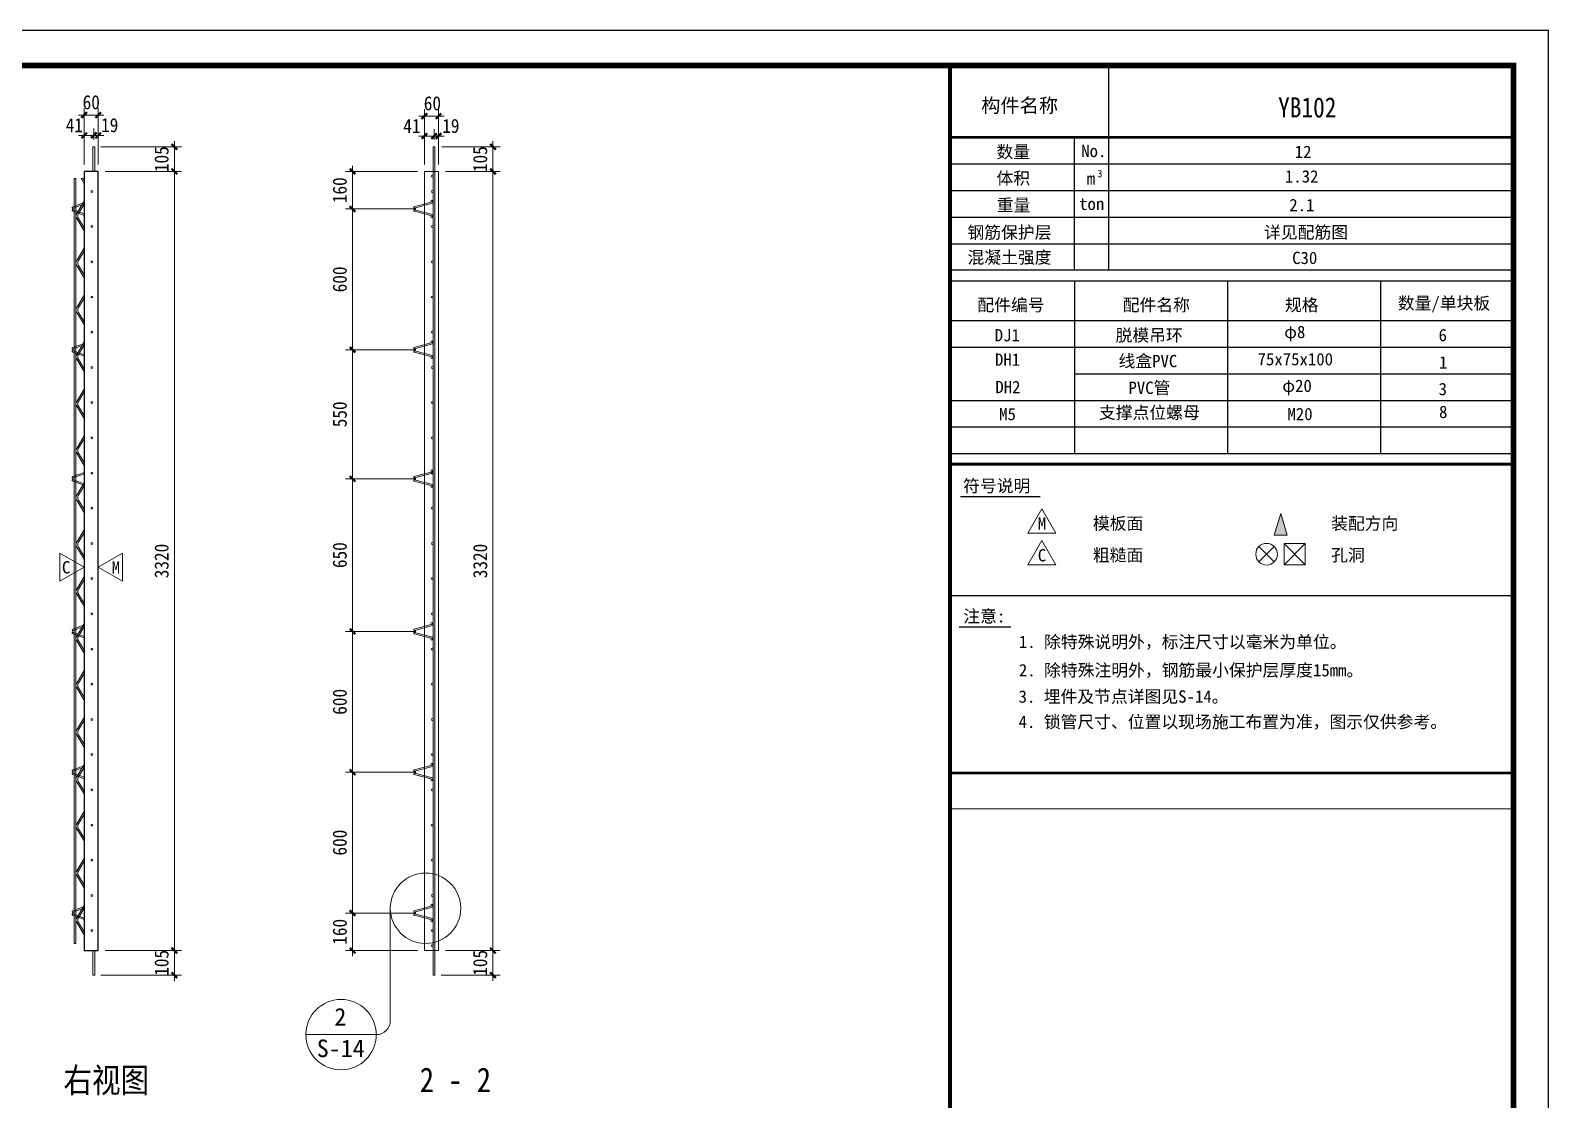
# Model space of a CAD drawing. Header units: millimetres. Extents: x 1735 to 53087, y 855 to 10491.
# Drawn here: x 24288 to 30756, y 5935 to 10491 of the extents above; entities that cross this region are included whole.
import ezdxf
from ezdxf.enums import TextEntityAlignment as Align

# ---------------------------------------------------------------- set-up
doc = ezdxf.new("R2010")
doc.units = ezdxf.units.MM
for name, color, linetype, lineweight in [('YG-标注', 151, 'Continuous', 15), ('YZ-符号', 96, 'Continuous', 9), ('轮廓线', 2, 'Continuous', 13)]:
    doc.layers.add(name, color=color, linetype=linetype, lineweight=lineweight)
for name, color, linetype in [('YZ-标题文字', 2, 'Continuous'), ('YZ-索引图号', 3, 'Continuous'), ('图框2', 1, 'Continuous'), ('图框签字栏-图框文字', 255, 'Continuous'), ('图框线', 7, 'Continuous'), ('图签栏说明', 2, 'Continuous'), ('桁架', 4, 'Continuous'), ('钢筋', 7, 'Continuous')]:
    doc.layers.add(name, color=color, linetype=linetype)
doc.styles.add('YZ-样式 1', font='simhei.ttf', dxfattribs={"width": 0.85})
doc.styles.add('YZ-样式 2', font='simhei.ttf', dxfattribs={"width": 0.9})
doc.styles.add('图签-样式 2', font='')
doc.styles.add('图签-黑体', font='simhei.ttf')
doc.styles.get('图签-样式 2').set_extended_font_data('NSimSun')
doc.dimstyles.new('YZ-30', dxfattribs={"dimscale": 30, "dimtxt": 2, "dimasz": 0.8, "dimexe": 1, "dimexo": 1, "dimgap": 0.8, "dimtad": 1, "dimdec": 0, "dimzin": 1, "dimdsep": 46, "dimtxsty": 'YZ-样式 2', "dimblk": 'ARCHTICK', "dimcen": 250, "dimdle": 0.8, "dimclrd": 151, "dimclre": 151, "dimclrt": 7, "dimazin": 0, "dimtfac": 1, "dimtdec": 0, "dimtix": 1, "dimtmove": 2, "dimatfit": 2, "dimldrblk": 'ARCHTICK', "dimfxl": 1, "dimlwd": 9, "dimlwe": 9, "dimarcsym": 0})

# ---------------------------------------------------------------- blocks, each defined once
blk = doc.blocks.new('A$C71EC6BAC')
at = {"layer": '桁架', "color": 4, "linetype": 'Continuous', "lineweight": 9}
for p, q in [((55.4, 54.9), (6.3, 37.3)), ((55.4, 0), (6.3, 17.7)), ((55.4, 48.6), (7.7, 31.5)), ((55.4, 6.3), (7.7, 23.5))]:
    blk.add_line(p, q, dxfattribs=at)
blk.add_circle((8.4, 27.5), 4, dxfattribs=at)
for centre, start, end in [((7, 34.4), 103.99475, 283.99475), ((7, 20.6), 76.00525, 256.00525)]:
    blk.add_arc(centre, 3, start, end, dxfattribs=at)
blk = doc.blocks.new('_ArchTick')
at = {"color": 0, "linetype": 'ByBlock', "const_width": 0.4}
blk.add_lwpolyline([(-0.5, -0.5), (0.5, 0.5)], dxfattribs=at)
blk = doc.blocks.new('*D223')
at = {"layer": 'Defpoints', "color": 0, "ltscale": 30, "transparency": 16777216}
for p in [(24557.9, 9994.8), (24576.9, 9890.2), (24901.1, 9890.2)]:
    blk.add_point(p, dxfattribs=at)
at = {"layer": 'YG-标注', "color": 151, "lineweight": 9, "ltscale": 30, "transparency": 16777216}
for p, q in [((24587.9, 9994.8), (24931.1, 9994.8)), ((24901.1, 9994.8), (24901.1, 10018.8)), ((24901.1, 9994.8), (24901.1, 9890.2)), ((24606.9, 9890.2), (24931.1, 9890.2)), ((24901.1, 9890.2), (24901.1, 9866.2))]:
    blk.add_line(p, q, dxfattribs=at)
at = {"layer": 'YG-标注', "color": 151, "lineweight": 9, "ltscale": 30, "transparency": 16777216, "xscale": 24, "yscale": 24, "zscale": 24}
for p, rotation in [((24901.1, 9994.8), 270), ((24901.1, 9890.2), 90)]:
    blk.add_blockref('_ArchTick', p, dxfattribs=dict(at, rotation=rotation))
at = {"layer": 'YG-标注', "color": 7, "lineweight": 9, "ltscale": 30, "transparency": 16777216, "insert": (24846.8, 9942.5), "char_height": 60, "attachment_point": 5, "rotation": 90, "style": 'YZ-样式 2'}
blk.add_mtext('105', dxfattribs=at)
blk = doc.blocks.new('*D224')
at = {"layer": 'Defpoints', "color": 0, "ltscale": 30, "transparency": 16777216}
for p in [(24576.9, 9890.2), (24576.9, 6570.2), (24901.1, 6570.2)]:
    blk.add_point(p, dxfattribs=at)
at = {"layer": 'YG-标注', "color": 151, "lineweight": 9, "ltscale": 30, "transparency": 16777216}
for p, q in [((24901.1, 9914.2), (24901.1, 6546.2)), ((24606.9, 9890.2), (24931.1, 9890.2)), ((24606.9, 6570.2), (24931.1, 6570.2))]:
    blk.add_line(p, q, dxfattribs=at)
at = {"layer": 'YG-标注', "color": 151, "lineweight": 9, "ltscale": 30, "transparency": 16777216, "xscale": 24, "yscale": 24, "zscale": 24}
for p, rotation in [((24901.1, 9890.2), 90), ((24901.1, 6570.2), 270)]:
    blk.add_blockref('_ArchTick', p, dxfattribs=dict(at, rotation=rotation))
at = {"layer": 'YG-标注', "color": 7, "lineweight": 9, "ltscale": 30, "transparency": 16777216, "insert": (24846.8, 8230.2), "char_height": 60, "attachment_point": 5, "rotation": 90, "style": 'YZ-样式 2'}
blk.add_mtext('3320', dxfattribs=at)
blk = doc.blocks.new('*D225')
at = {"layer": 'Defpoints', "color": 0, "ltscale": 30, "transparency": 16777216}
for p in [(24576.9, 6570.2), (24557.9, 6465.5), (24901.1, 6465.5)]:
    blk.add_point(p, dxfattribs=at)
at = {"layer": 'YG-标注', "color": 151, "lineweight": 9, "ltscale": 30, "transparency": 16777216}
for p, q in [((24606.9, 6570.2), (24931.1, 6570.2)), ((24901.1, 6570.2), (24901.1, 6594.2)), ((24901.1, 6570.2), (24901.1, 6465.5)), ((24587.9, 6465.5), (24931.1, 6465.5)), ((24901.1, 6465.5), (24901.1, 6441.5))]:
    blk.add_line(p, q, dxfattribs=at)
at = {"layer": 'YG-标注', "color": 151, "lineweight": 9, "ltscale": 30, "transparency": 16777216, "xscale": 24, "yscale": 24, "zscale": 24}
for p, rotation in [((24901.1, 6570.2), 270), ((24901.1, 6465.5), 90)]:
    blk.add_blockref('_ArchTick', p, dxfattribs=dict(at, rotation=rotation))
at = {"layer": 'YG-标注', "color": 7, "lineweight": 9, "ltscale": 30, "transparency": 16777216, "insert": (24846.8, 6517.9), "char_height": 60, "attachment_point": 5, "rotation": 90, "style": 'YZ-样式 2'}
blk.add_mtext('105', dxfattribs=at)
blk = doc.blocks.new('*D226')
at = {"layer": 'Defpoints', "color": 0, "ltscale": 30, "transparency": 16777216}
for p in [(24516.9, 10130.5), (24516.9, 9890.2), (24576.9, 9890.2)]:
    blk.add_point(p, dxfattribs=at)
at = {"layer": 'YG-标注', "color": 151, "lineweight": 9, "ltscale": 30, "transparency": 16777216}
for p, q in [((24516.9, 9920.2), (24516.9, 10160.5)), ((24576.9, 9920.2), (24576.9, 10160.5)), ((24516.9, 10130.5), (24492.9, 10130.5)), ((24576.9, 10130.5), (24516.9, 10130.5)), ((24576.9, 10130.5), (24600.9, 10130.5))]:
    blk.add_line(p, q, dxfattribs=at)
at = {"layer": 'YG-标注', "color": 151, "lineweight": 9, "ltscale": 30, "transparency": 16777216, "xscale": 24, "yscale": 24, "zscale": 24}
blk.add_blockref('_ArchTick', (24516.9, 10130.5), dxfattribs=at)
at = {"layer": 'YG-标注', "color": 151, "lineweight": 9, "ltscale": 30, "transparency": 16777216, "xscale": 24, "yscale": 24, "zscale": 24, "rotation": 180}
blk.add_blockref('_ArchTick', (24576.9, 10130.5), dxfattribs=at)
at = {"layer": 'YG-标注', "color": 7, "lineweight": 9, "ltscale": 30, "transparency": 16777216, "insert": (24546.9, 10184.8), "char_height": 60, "attachment_point": 5, "style": 'YZ-样式 2'}
blk.add_mtext('60', dxfattribs=at)
blk = doc.blocks.new('*D227')
at = {"layer": 'Defpoints', "color": 0, "ltscale": 30, "transparency": 16777216}
for p in [(24557.9, 10043.7), (24557.9, 9994.8), (24576.9, 9890.2)]:
    blk.add_point(p, dxfattribs=at)
at = {"layer": 'YG-标注', "color": 151, "lineweight": 9, "ltscale": 30, "transparency": 16777216}
for p, q in [((24557.9, 10043.7), (24533.9, 10043.7)), ((24557.9, 10024.8), (24557.9, 10073.7)), ((24576.9, 10043.7), (24557.9, 10043.7)), ((24576.9, 9920.2), (24576.9, 10073.7)), ((24576.9, 10043.7), (24600.9, 10043.7))]:
    blk.add_line(p, q, dxfattribs=at)
at = {"layer": 'YG-标注', "color": 151, "lineweight": 9, "ltscale": 30, "transparency": 16777216, "xscale": 24, "yscale": 24, "zscale": 24}
blk.add_blockref('_ArchTick', (24557.9, 10043.7), dxfattribs=at)
at = {"layer": 'YG-标注', "color": 151, "lineweight": 9, "ltscale": 30, "transparency": 16777216, "xscale": 24, "yscale": 24, "zscale": 24, "rotation": 180}
blk.add_blockref('_ArchTick', (24576.9, 10043.7), dxfattribs=at)
at = {"layer": 'YG-标注', "color": 7, "lineweight": 9, "ltscale": 30, "transparency": 16777216, "insert": (24625.6, 10087.1), "char_height": 60, "attachment_point": 5, "style": 'YZ-样式 2'}
blk.add_mtext('19', dxfattribs=at)
blk = doc.blocks.new('*D228')
at = {"layer": 'Defpoints', "color": 0, "ltscale": 30, "transparency": 16777216}
for p in [(24516.9, 10043.7), (24557.9, 9994.8), (24516.9, 9890.2)]:
    blk.add_point(p, dxfattribs=at)
at = {"layer": 'YG-标注', "color": 151, "lineweight": 9, "ltscale": 30, "transparency": 16777216}
for p, q in [((24516.9, 10043.7), (24492.9, 10043.7)), ((24516.9, 9920.2), (24516.9, 10073.7)), ((24557.9, 10043.7), (24516.9, 10043.7)), ((24557.9, 10024.8), (24557.9, 10073.7)), ((24557.9, 10043.7), (24581.9, 10043.7))]:
    blk.add_line(p, q, dxfattribs=at)
at = {"layer": 'YG-标注', "color": 151, "lineweight": 9, "ltscale": 30, "transparency": 16777216, "xscale": 24, "yscale": 24, "zscale": 24}
blk.add_blockref('_ArchTick', (24516.9, 10043.7), dxfattribs=at)
at = {"layer": 'YG-标注', "color": 151, "lineweight": 9, "ltscale": 30, "transparency": 16777216, "xscale": 24, "yscale": 24, "zscale": 24, "rotation": 180}
blk.add_blockref('_ArchTick', (24557.9, 10043.7), dxfattribs=at)
at = {"layer": 'YG-标注', "color": 7, "lineweight": 9, "ltscale": 30, "transparency": 16777216, "insert": (24474.8, 10087.1), "char_height": 60, "attachment_point": 5, "style": 'YZ-样式 2'}
blk.add_mtext('41', dxfattribs=at)
blk = doc.blocks.new('*D229')
at = {"layer": 'Defpoints', "color": 0, "ltscale": 30, "transparency": 16777216}
for p in [(25966.2, 10125.9), (25966.2, 9890.2), (26026.2, 9890.2)]:
    blk.add_point(p, dxfattribs=at)
at = {"layer": 'YG-标注', "color": 151, "lineweight": 9, "ltscale": 30, "transparency": 16777216}
for p, q in [((25966.2, 9920.2), (25966.2, 10155.9)), ((26026.2, 9920.2), (26026.2, 10155.9)), ((26050.2, 10125.9), (25942.2, 10125.9))]:
    blk.add_line(p, q, dxfattribs=at)
at = {"layer": 'YG-标注', "color": 151, "lineweight": 9, "ltscale": 30, "transparency": 16777216, "xscale": 24, "yscale": 24, "zscale": 24, "rotation": 180}
blk.add_blockref('_ArchTick', (25966.2, 10125.9), dxfattribs=at)
at = {"layer": 'YG-标注', "color": 151, "lineweight": 9, "ltscale": 30, "transparency": 16777216, "xscale": 24, "yscale": 24, "zscale": 24}
blk.add_blockref('_ArchTick', (26026.2, 10125.9), dxfattribs=at)
at = {"layer": 'YG-标注', "color": 7, "lineweight": 9, "ltscale": 30, "transparency": 16777216, "insert": (26000.4, 10180.3), "char_height": 60, "attachment_point": 5, "style": 'YZ-样式 2'}
blk.add_mtext('60', dxfattribs=at)
blk = doc.blocks.new('*D230')
at = {"layer": 'Defpoints', "color": 0, "ltscale": 30, "transparency": 16777216}
for p in [(26007.4, 10041), (26007.4, 9994.9), (26026.2, 9890.2)]:
    blk.add_point(p, dxfattribs=at)
at = {"layer": 'YG-标注', "color": 151, "lineweight": 9, "ltscale": 30, "transparency": 16777216}
for p, q in [((26007.4, 10041), (25983.4, 10041)), ((26007.4, 10024.9), (26007.4, 10071)), ((26026.2, 10041), (26007.4, 10041)), ((26026.2, 9920.2), (26026.2, 10071)), ((26026.2, 10041), (26050.2, 10041))]:
    blk.add_line(p, q, dxfattribs=at)
at = {"layer": 'YG-标注', "color": 151, "lineweight": 9, "ltscale": 30, "transparency": 16777216, "xscale": 24, "yscale": 24, "zscale": 24}
blk.add_blockref('_ArchTick', (26007.4, 10041), dxfattribs=at)
at = {"layer": 'YG-标注', "color": 151, "lineweight": 9, "ltscale": 30, "transparency": 16777216, "xscale": 24, "yscale": 24, "zscale": 24, "rotation": 180}
blk.add_blockref('_ArchTick', (26026.2, 10041), dxfattribs=at)
at = {"layer": 'YG-标注', "color": 7, "lineweight": 9, "ltscale": 30, "transparency": 16777216, "insert": (26078.9, 10083.9), "char_height": 60, "attachment_point": 5, "style": 'YZ-样式 2'}
blk.add_mtext('19', dxfattribs=at)
blk = doc.blocks.new('*D231')
at = {"layer": 'Defpoints', "color": 0, "ltscale": 30, "transparency": 16777216}
for p in [(25966.2, 10041), (26007.4, 9994.9), (25966.2, 9890.2)]:
    blk.add_point(p, dxfattribs=at)
at = {"layer": 'YG-标注', "color": 151, "lineweight": 9, "ltscale": 30, "transparency": 16777216}
for p, q in [((25966.2, 10041), (25942.2, 10041)), ((25966.2, 9920.2), (25966.2, 10071)), ((26007.4, 10041), (25966.2, 10041)), ((26007.4, 10024.9), (26007.4, 10071)), ((26007.4, 10041), (26031.4, 10041))]:
    blk.add_line(p, q, dxfattribs=at)
at = {"layer": 'YG-标注', "color": 151, "lineweight": 9, "ltscale": 30, "transparency": 16777216, "xscale": 24, "yscale": 24, "zscale": 24}
blk.add_blockref('_ArchTick', (25966.2, 10041), dxfattribs=at)
at = {"layer": 'YG-标注', "color": 151, "lineweight": 9, "ltscale": 30, "transparency": 16777216, "xscale": 24, "yscale": 24, "zscale": 24, "rotation": 180}
blk.add_blockref('_ArchTick', (26007.4, 10041), dxfattribs=at)
at = {"layer": 'YG-标注', "color": 7, "lineweight": 9, "ltscale": 30, "transparency": 16777216, "insert": (25912.9, 10083.9), "char_height": 60, "attachment_point": 5, "style": 'YZ-样式 2'}
blk.add_mtext('41', dxfattribs=at)
blk = doc.blocks.new('*D232')
at = {"layer": 'Defpoints', "color": 0, "ltscale": 30, "transparency": 16777216}
for p in [(26011.2, 9994.9), (26026.2, 9890.2), (26258.4, 9890.2)]:
    blk.add_point(p, dxfattribs=at)
at = {"layer": 'YG-标注', "color": 151, "lineweight": 9, "ltscale": 30, "transparency": 16777216}
for p, q in [((26041.2, 9994.9), (26288.4, 9994.9)), ((26258.4, 9994.9), (26258.4, 10018.9)), ((26258.4, 9994.9), (26258.4, 9890.2)), ((26056.2, 9890.2), (26288.4, 9890.2)), ((26258.4, 9890.2), (26258.4, 9866.2))]:
    blk.add_line(p, q, dxfattribs=at)
at = {"layer": 'YG-标注', "color": 151, "lineweight": 9, "ltscale": 30, "transparency": 16777216, "xscale": 24, "yscale": 24, "zscale": 24}
for p, rotation in [((26258.4, 9994.9), 270), ((26258.4, 9890.2), 90)]:
    blk.add_blockref('_ArchTick', p, dxfattribs=dict(at, rotation=rotation))
at = {"layer": 'YG-标注', "color": 7, "lineweight": 9, "ltscale": 30, "transparency": 16777216, "insert": (26204.1, 9942.6), "char_height": 60, "attachment_point": 5, "rotation": 90, "style": 'YZ-样式 2'}
blk.add_mtext('105', dxfattribs=at)
blk = doc.blocks.new('*D233')
at = {"layer": 'Defpoints', "color": 0, "ltscale": 30, "transparency": 16777216}
for p in [(26026.2, 9890.2), (26026.2, 6570.2), (26258.4, 6570.2)]:
    blk.add_point(p, dxfattribs=at)
at = {"layer": 'YG-标注', "color": 151, "lineweight": 9, "ltscale": 30, "transparency": 16777216}
for p, q in [((26258.4, 9914.2), (26258.4, 6546.2)), ((26056.2, 9890.2), (26288.4, 9890.2)), ((26056.2, 6570.2), (26288.4, 6570.2))]:
    blk.add_line(p, q, dxfattribs=at)
at = {"layer": 'YG-标注', "color": 151, "lineweight": 9, "ltscale": 30, "transparency": 16777216, "xscale": 24, "yscale": 24, "zscale": 24}
for p, rotation in [((26258.4, 9890.2), 90), ((26258.4, 6570.2), 270)]:
    blk.add_blockref('_ArchTick', p, dxfattribs=dict(at, rotation=rotation))
at = {"layer": 'YG-标注', "color": 7, "lineweight": 9, "ltscale": 30, "transparency": 16777216, "insert": (26204.1, 8230.2), "char_height": 60, "attachment_point": 5, "rotation": 90, "style": 'YZ-样式 2'}
blk.add_mtext('3320', dxfattribs=at)
blk = doc.blocks.new('*D234')
at = {"layer": 'Defpoints', "color": 0, "ltscale": 30, "transparency": 16777216}
for p in [(26026.2, 6570.2), (26007.1, 6465.4), (26258.4, 6465.4)]:
    blk.add_point(p, dxfattribs=at)
at = {"layer": 'YG-标注', "color": 151, "lineweight": 9, "ltscale": 30, "transparency": 16777216}
for p, q in [((26056.2, 6570.2), (26288.4, 6570.2)), ((26258.4, 6570.2), (26258.4, 6594.2)), ((26258.4, 6570.2), (26258.4, 6465.4)), ((26037.1, 6465.4), (26288.4, 6465.4)), ((26258.4, 6465.4), (26258.4, 6441.4))]:
    blk.add_line(p, q, dxfattribs=at)
at = {"layer": 'YG-标注', "color": 151, "lineweight": 9, "ltscale": 30, "transparency": 16777216, "xscale": 24, "yscale": 24, "zscale": 24}
for p, rotation in [((26258.4, 6570.2), 270), ((26258.4, 6465.4), 90)]:
    blk.add_blockref('_ArchTick', p, dxfattribs=dict(at, rotation=rotation))
at = {"layer": 'YG-标注', "color": 7, "lineweight": 9, "ltscale": 30, "transparency": 16777216, "insert": (26204.1, 6517.8), "char_height": 60, "attachment_point": 5, "rotation": 90, "style": 'YZ-样式 2'}
blk.add_mtext('105', dxfattribs=at)
blk = doc.blocks.new('A$C6EDF263D')
at = {"layer": '桁架', "color": 4, "linetype": 'Continuous', "lineweight": 9}
for p, q in [((82.8, 74.6), (6.3, 53.8)), ((84.4, 68.8), (7.7, 48)), ((82.8, 14.4), (6.3, 34.2)), ((84.4, 20.2), (7.7, 40))]:
    blk.add_line(p, q, dxfattribs=at)
for centre in [(80.4, 78), (8.4, 44), (80.4, 11)]:
    blk.add_circle(centre, 4, dxfattribs=at)
for centre, start, end in [((83.5, 71.7), 283.99475, 103.99475), ((7, 50.9), 103.99475, 283.99475), ((7, 37.1), 76.00525, 256.00525), ((83.5, 17.3), 256.00525, 76.00525)]:
    blk.add_arc(centre, 3, start, end, dxfattribs=at)
blk = doc.blocks.new('*D239')
at = {"layer": 'Defpoints', "color": 0, "ltscale": 30, "transparency": 16777216}
for p in [(25956.3, 9730.2), (25660.2, 9130.2), (25956.3, 9130.2)]:
    blk.add_point(p, dxfattribs=at)
at = {"layer": 'YG-标注', "color": 151, "lineweight": 9, "ltscale": 30, "transparency": 16777216}
for p, q in [((25926.3, 9730.2), (25630.2, 9730.2)), ((25660.2, 9754.2), (25660.2, 9106.2)), ((25926.3, 9130.2), (25630.2, 9130.2))]:
    blk.add_line(p, q, dxfattribs=at)
at = {"layer": 'YG-标注', "color": 151, "lineweight": 9, "ltscale": 30, "transparency": 16777216, "xscale": 24, "yscale": 24, "zscale": 24}
for p, rotation in [((25660.2, 9730.2), 90), ((25660.2, 9130.2), 270)]:
    blk.add_blockref('_ArchTick', p, dxfattribs=dict(at, rotation=rotation))
at = {"layer": 'YG-标注', "color": 7, "lineweight": 9, "ltscale": 30, "transparency": 16777216, "insert": (25605.8, 9430.2), "char_height": 60, "attachment_point": 5, "rotation": 90, "style": 'YZ-样式 2'}
blk.add_mtext('600', dxfattribs=at)
blk = doc.blocks.new('*D240')
at = {"layer": 'Defpoints', "color": 0, "ltscale": 30, "transparency": 16777216}
for p in [(25966.2, 9890.2), (25660.2, 9730.2), (25956.3, 9730.2)]:
    blk.add_point(p, dxfattribs=at)
at = {"layer": 'YG-标注', "color": 151, "lineweight": 9, "ltscale": 30, "transparency": 16777216}
for p, q in [((25660.2, 9914.2), (25660.2, 9706.2)), ((25936.2, 9890.2), (25630.2, 9890.2)), ((25926.3, 9730.2), (25630.2, 9730.2))]:
    blk.add_line(p, q, dxfattribs=at)
at = {"layer": 'YG-标注', "color": 151, "lineweight": 9, "ltscale": 30, "transparency": 16777216, "xscale": 24, "yscale": 24, "zscale": 24}
for p, rotation in [((25660.2, 9890.2), 90), ((25660.2, 9730.2), 270)]:
    blk.add_blockref('_ArchTick', p, dxfattribs=dict(at, rotation=rotation))
at = {"layer": 'YG-标注', "color": 7, "lineweight": 9, "ltscale": 30, "transparency": 16777216, "insert": (25605.8, 9810.2), "char_height": 60, "attachment_point": 5, "rotation": 90, "style": 'YZ-样式 2'}
blk.add_mtext('160', dxfattribs=at)
blk = doc.blocks.new('*D241')
at = {"layer": 'Defpoints', "color": 0, "ltscale": 30, "transparency": 16777216}
for p in [(25956.3, 9130.2), (25660.2, 8580.2), (25956.3, 8580.2)]:
    blk.add_point(p, dxfattribs=at)
at = {"layer": 'YG-标注', "color": 151, "lineweight": 9, "ltscale": 30, "transparency": 16777216}
for p, q in [((25926.3, 9130.2), (25630.2, 9130.2)), ((25660.2, 9154.2), (25660.2, 8556.2)), ((25926.3, 8580.2), (25630.2, 8580.2))]:
    blk.add_line(p, q, dxfattribs=at)
at = {"layer": 'YG-标注', "color": 151, "lineweight": 9, "ltscale": 30, "transparency": 16777216, "xscale": 24, "yscale": 24, "zscale": 24}
for p, rotation in [((25660.2, 9130.2), 90), ((25660.2, 8580.2), 270)]:
    blk.add_blockref('_ArchTick', p, dxfattribs=dict(at, rotation=rotation))
at = {"layer": 'YG-标注', "color": 7, "ltscale": 30, "transparency": 16777216, "insert": (25605.8, 8855.2), "char_height": 60, "attachment_point": 5, "rotation": 90, "style": 'YZ-样式 2'}
blk.add_mtext('550', dxfattribs=at)
blk = doc.blocks.new('*D242')
at = {"layer": 'Defpoints', "color": 0, "ltscale": 30, "transparency": 16777216}
for p in [(25956.3, 8580.2), (25660.2, 7930.2), (25956.3, 7930.2)]:
    blk.add_point(p, dxfattribs=at)
at = {"layer": 'YG-标注', "color": 151, "lineweight": 9, "ltscale": 30, "transparency": 16777216}
for p, q in [((25660.2, 8604.2), (25660.2, 7906.2)), ((25926.3, 8580.2), (25630.2, 8580.2)), ((25926.3, 7930.2), (25630.2, 7930.2))]:
    blk.add_line(p, q, dxfattribs=at)
at = {"layer": 'YG-标注', "color": 151, "lineweight": 9, "ltscale": 30, "transparency": 16777216, "xscale": 24, "yscale": 24, "zscale": 24}
for p, rotation in [((25660.2, 8580.2), 90), ((25660.2, 7930.2), 270)]:
    blk.add_blockref('_ArchTick', p, dxfattribs=dict(at, rotation=rotation))
at = {"layer": 'YG-标注', "color": 7, "ltscale": 30, "transparency": 16777216, "insert": (25605.8, 8255.2), "char_height": 60, "attachment_point": 5, "rotation": 90, "style": 'YZ-样式 2'}
blk.add_mtext('650', dxfattribs=at)
blk = doc.blocks.new('*D243')
at = {"layer": 'Defpoints', "color": 0, "ltscale": 30, "transparency": 16777216}
for p in [(25956.3, 7930.2), (25660.2, 7330.2), (25956.3, 7330.2)]:
    blk.add_point(p, dxfattribs=at)
at = {"layer": 'YG-标注', "color": 151, "lineweight": 9, "ltscale": 30, "transparency": 16777216}
for p, q in [((25926.3, 7930.2), (25630.2, 7930.2)), ((25660.2, 7954.2), (25660.2, 7306.2)), ((25926.3, 7330.2), (25630.2, 7330.2))]:
    blk.add_line(p, q, dxfattribs=at)
at = {"layer": 'YG-标注', "color": 151, "lineweight": 9, "ltscale": 30, "transparency": 16777216, "xscale": 24, "yscale": 24, "zscale": 24}
for p, rotation in [((25660.2, 7930.2), 90), ((25660.2, 7330.2), 270)]:
    blk.add_blockref('_ArchTick', p, dxfattribs=dict(at, rotation=rotation))
at = {"layer": 'YG-标注', "color": 7, "ltscale": 30, "transparency": 16777216, "insert": (25605.8, 7630.2), "char_height": 60, "attachment_point": 5, "rotation": 90, "style": 'YZ-样式 2'}
blk.add_mtext('600', dxfattribs=at)
blk = doc.blocks.new('*D244')
at = {"layer": 'Defpoints', "color": 0, "ltscale": 30, "transparency": 16777216}
for p in [(25956.3, 7330.2), (25660.2, 6730.2), (25956.3, 6730.2)]:
    blk.add_point(p, dxfattribs=at)
at = {"layer": 'YG-标注', "color": 151, "lineweight": 9, "ltscale": 30, "transparency": 16777216}
for p, q in [((25926.3, 7330.2), (25630.2, 7330.2)), ((25660.2, 7354.2), (25660.2, 6706.2)), ((25926.3, 6730.2), (25630.2, 6730.2))]:
    blk.add_line(p, q, dxfattribs=at)
at = {"layer": 'YG-标注', "color": 151, "lineweight": 9, "ltscale": 30, "transparency": 16777216, "xscale": 24, "yscale": 24, "zscale": 24}
for p, rotation in [((25660.2, 7330.2), 90), ((25660.2, 6730.2), 270)]:
    blk.add_blockref('_ArchTick', p, dxfattribs=dict(at, rotation=rotation))
at = {"layer": 'YG-标注', "color": 7, "ltscale": 30, "transparency": 16777216, "insert": (25605.8, 7030.2), "char_height": 60, "attachment_point": 5, "rotation": 90, "style": 'YZ-样式 2'}
blk.add_mtext('600', dxfattribs=at)
blk = doc.blocks.new('*D245')
at = {"layer": 'Defpoints', "color": 0, "ltscale": 30, "transparency": 16777216}
for p in [(25956.3, 6730.2), (25660.2, 6570.2), (25966.2, 6570.2)]:
    blk.add_point(p, dxfattribs=at)
at = {"layer": 'YG-标注', "color": 151, "lineweight": 9, "ltscale": 30, "transparency": 16777216}
for p, q in [((25926.3, 6730.2), (25630.2, 6730.2)), ((25660.2, 6754.2), (25660.2, 6546.2)), ((25936.2, 6570.2), (25630.2, 6570.2))]:
    blk.add_line(p, q, dxfattribs=at)
at = {"layer": 'YG-标注', "color": 151, "lineweight": 9, "ltscale": 30, "transparency": 16777216, "xscale": 24, "yscale": 24, "zscale": 24}
for p, rotation in [((25660.2, 6730.2), 90), ((25660.2, 6570.2), 270)]:
    blk.add_blockref('_ArchTick', p, dxfattribs=dict(at, rotation=rotation))
at = {"layer": 'YG-标注', "color": 7, "ltscale": 30, "transparency": 16777216, "insert": (25605.8, 6650.2), "char_height": 60, "attachment_point": 5, "rotation": 90, "style": 'YZ-样式 2'}
blk.add_mtext('160', dxfattribs=at)
blk = doc.blocks.new('A$C38620A77')
at = {"layer": '桁架', "color": 4, "lineweight": 9}
for p, q in [((29.4, 3260), (43, 3237.3)), ((29.4, 3260), (36.7, 3260)), ((36.7, 3260), (43, 3249.5)), ((11.6, 3110.1), (43, 3162.8)), ((19, 3110.2), (43, 3150.4)), ((11.8, 3089.4), (43, 3037.3)), ((19.1, 3089.4), (43, 3049.5)), ((11.6, 2910.1), (43, 2962.8)), ((19, 2910.2), (43, 2950.4)), ((11.8, 2889.4), (43, 2837.3)), ((19.1, 2889.4), (43, 2849.5)), ((11.6, 2710.1), (43, 2762.8)), ((19, 2710.2), (43, 2750.4)), ((11.8, 2689.4), (43, 2637.3)), ((19.1, 2689.4), (43, 2649.5)), ((11.6, 2510.1), (43, 2562.8)), ((19, 2510.2), (43, 2550.4)), ((11.8, 2489.4), (43, 2437.3)), ((19.1, 2489.4), (43, 2449.5)), ((11.6, 2310.1), (43, 2362.8)), ((19, 2310.2), (43, 2350.4)), ((11.8, 2289.4), (43, 2237.3)), ((19.1, 2289.4), (43, 2249.5)), ((11.6, 2110.1), (43, 2162.8)), ((19, 2110.2), (43, 2150.4)), ((11.8, 2089.4), (43, 2037.3)), ((19.1, 2089.4), (43, 2049.5)), ((11.6, 1910.1), (43, 1962.8)), ((19, 1910.2), (43, 1950.4)), ((11.8, 1889.4), (43, 1837.3)), ((19.1, 1889.4), (43, 1849.5)), ((11.6, 1710.1), (43, 1762.8)), ((19, 1710.2), (43, 1750.4)), ((11.8, 1689.4), (43, 1637.3)), ((19.1, 1689.4), (43, 1649.5)), ((11.6, 1510.1), (43, 1562.8)), ((11.8, 1489.4), (43, 1437.3)), ((19, 1510.2), (43, 1550.4)), ((19.1, 1489.4), (43, 1449.5)), ((11.6, 1310.1), (43, 1362.8)), ((19, 1310.2), (43, 1350.4)), ((11.8, 1289.4), (43, 1237.3)), ((19.1, 1289.4), (43, 1249.5)), ((11.6, 1110.1), (43, 1162.8)), ((19, 1110.2), (43, 1150.4)), ((11.8, 1089.4), (43, 1037.3)), ((19.1, 1089.4), (43, 1049.5)), ((11.6, 910.1), (43, 962.8)), ((19, 910.2), (43, 950.4)), ((11.8, 889.4), (43, 837.3)), ((19.1, 889.4), (43, 849.5)), ((11.6, 710.1), (43, 762.8)), ((19, 710.2), (43, 750.4)), ((19.1, 689.4), (43, 649.5)), ((11.6, 510.1), (43, 562.8)), ((19, 510.2), (43, 550.4)), ((11.8, 489.4), (43, 437.3)), ((19.1, 489.4), (43, 449.5)), ((11.6, 310.1), (43, 362.8)), ((19, 310.2), (43, 350.4)), ((11.8, 289.4), (43, 237.3)), ((19.1, 289.4), (43, 249.5)), ((11.6, 110.1), (43, 162.8)), ((19, 110.2), (43, 150.4)), ((11.8, 89.4), (43, 37.3)), ((19.1, 89.4), (43, 49.5))]:
    blk.add_line(p, q, dxfattribs=at)
at = {"layer": '桁架', "color": 4, "lineweight": 5}
blk.add_line((11.8, 689.4), (43, 637.3), dxfattribs=at)
at = {"layer": '桁架', "color": 4, "lineweight": 9}
for centre, radius, start, end in [((24.2, 3099.9), 16.2, 141.05333, 219.87299), ((31.9, 3099.9), 16.5, 141.3315, 219.15534), ((24.2, 2899.9), 16.2, 141.05333, 219.87299), ((31.9, 2899.9), 16.5, 141.3315, 219.15534), ((24.2, 2699.9), 16.2, 141.05333, 219.87299), ((31.9, 2699.9), 16.5, 141.3315, 219.15534), ((24.2, 2499.9), 16.2, 141.05333, 219.87299), ((31.9, 2499.9), 16.5, 141.3315, 219.15534), ((24.2, 2299.9), 16.2, 141.05333, 219.87299), ((31.9, 2299.9), 16.5, 141.3315, 219.15534), ((24.2, 2099.9), 16.2, 141.05333, 219.87299), ((31.9, 2099.9), 16.5, 141.3315, 219.15534), ((24.2, 1899.9), 16.2, 141.05333, 219.87299), ((31.9, 1899.9), 16.5, 141.3315, 219.15534), ((24.2, 1699.9), 16.2, 141.05333, 219.87299), ((31.9, 1699.9), 16.5, 141.3315, 219.15534), ((24.2, 1499.9), 16.2, 141.05333, 219.87299), ((31.9, 1499.9), 16.5, 141.3315, 219.15534), ((24.2, 1299.9), 16.2, 141.05333, 219.87299), ((31.9, 1299.9), 16.5, 141.3315, 219.15534), ((24.2, 1099.9), 16.2, 141.05333, 219.87299), ((31.9, 1099.9), 16.5, 141.3315, 219.15534), ((24.2, 899.9), 16.2, 141.05333, 219.87299), ((31.9, 899.9), 16.5, 141.3315, 219.15534), ((24.2, 699.9), 16.2, 141.05333, 219.87299), ((31.9, 699.9), 16.5, 141.3315, 219.15534), ((24.2, 499.9), 16.2, 141.05333, 219.87299), ((31.9, 499.9), 16.5, 141.3315, 219.15534), ((24.2, 299.9), 16.2, 141.05333, 219.87299), ((31.9, 299.9), 16.5, 141.3315, 219.15534), ((24.2, 99.9), 16.2, 141.05333, 219.87299), ((31.9, 99.9), 16.5, 141.3315, 219.15534)]:
    blk.add_arc(centre, radius, start, end, dxfattribs=at)
at = {"layer": '钢筋', "color": 4, "lineweight": 5}
for p, q in [((0, 0), (0, 3260)), ((8, 3260), (0, 3260)), ((8, 0), (8, 3260)), ((0, 0), (8, 0))]:
    blk.add_line(p, q, dxfattribs=at)

msp = doc.modelspace()

# ---------------------------------------------------------------- hatches: boundary and pattern name
at = {"layer": 'YZ-符号', "lineweight": 15}
msp.add_hatch(color=1, dxfattribs=at).paths.add_polyline_path([(29614.4, 8433.1), (29586.3, 8340.1), (29642.4, 8340.1)])

# ---------------------------------------------------------------- linework, layer by layer
at = {"layer": 'YG-标注', "color": 0, "lineweight": 9, "ltscale": 30}
msp.add_line((24553.9, 9890.2), (24545.9, 9890.2), dxfattribs=at)
at = {"layer": 'YZ-符号', "color": 1, "lineweight": 15}
for p, q in [((29587, 8291.8, 5530.2), (29521.8, 8226.7, 5530.2)), ((29521.8, 8291.8, 5530.2), (29587, 8226.7, 5530.2)), ((29629, 8214.2, 5530.2), (29719, 8304.2, 5530.2)), ((29629, 8304.2, 5530.2), (29719, 8214.2, 5530.2))]:
    msp.add_line(p, q, dxfattribs=at)
at = {"layer": 'YZ-符号', "color": 1, "lineweight": 13, "ltscale": 100}
msp.add_line((25821.1, 6750.6), (25821.1, 6272), dxfattribs=at)
at = {"layer": 'YZ-符号', "color": 1, "ltscale": 100}
msp.add_line((25761.1, 6212), (25461.1, 6212), dxfattribs=at)
at = {"layer": 'YZ-符号', "color": 1, "lineweight": 15, "elevation": 5530.2}
for points in [[(28597.3, 8452.6), (28537.6, 8349.2), (28657, 8349.2)], [(29614.4, 8433.1), (29586.3, 8340.1), (29642.4, 8340.1)], [(28597.3, 8317.6), (28537.6, 8214.2), (28657, 8214.2)], [(29629, 8214.2), (29719, 8214.2), (29719, 8304.2), (29629, 8304.2)]]:
    msp.add_lwpolyline(points, close=True, dxfattribs=at)
at = {"layer": 'YZ-符号', "color": 1, "lineweight": 15}
for points in [[(24516.9, 8204.3), (24413.5, 8144.6), (24413.5, 8263.9)], [(24576.9, 8203.8), (24680.3, 8144.1), (24680.3, 8263.4)]]:
    msp.add_lwpolyline(points, close=True, dxfattribs=at)
msp.add_circle((29554.4, 8259.2, 5530.2), 46.1, dxfattribs=at)
at = {"layer": 'YZ-符号', "color": 1, "ltscale": 100}
for centre in [(25971.1, 6750.6), (25611.1, 6212)]:
    msp.add_circle(centre, 150, dxfattribs=at)
at = {"layer": 'YZ-符号', "color": 1, "lineweight": 13, "ltscale": 100}
msp.add_arc((25761.1, 6272), 60, 270, 0, dxfattribs=at)
at = {"layer": '图框2', "color": 1}
msp.add_lwpolyline([(18155.9, 10491.4), (18155.9, 1581.4), (30755.9, 1581.4), (30755.9, 10491.4)], close=True, dxfattribs=at)
at = {"layer": '图框线'}
for p, q in [((28205.2, 9468.9), (28205.2, 10341.4)), ((28880.7, 10341.4), (28880.7, 9468.9)), ((28735.9, 9468.9), (28735.9, 10035.6)), ((28205.2, 9922.2), (30605.9, 9922.2)), ((28205.2, 9808.9), (30605.9, 9808.9)), ((28205.2, 9695.6), (30605.9, 9695.6)), ((28205.2, 9695.6), (30605.9, 9695.6)), ((28205.2, 9582.2), (30605.9, 9582.2)), ((30605.9, 9468.9), (28205.2, 9468.9)), ((28205.2, 9423.9), (30605.9, 9423.9)), ((28205.2, 9423.9), (28205.2, 8801.3)), ((28735.9, 9423.9), (28735.9, 8688)), ((29387.4, 9423.9), (29387.4, 8688)), ((30039, 9423.9), (30039, 8688)), ((28205.2, 9254.7), (30605.9, 9254.7)), ((28205.2, 9141.3), (30605.9, 9141.3)), ((28735.9, 9028), (30605.9, 9028)), ((28205.2, 8914.7), (30605.9, 8914.7)), ((28205.2, 8801.3), (30605.9, 8801.3)), ((28205.2, 8688), (30605.9, 8688)), ((28205.2, 8688), (30605.9, 8688)), ((28205.2, 8643), (30605.9, 8643)), ((28589.3, 8503.1), (28250.9, 8503.1)), ((28205.2, 8083.2), (30605.9, 8083.2)), ((28464, 7947.7), (28245.2, 7947.7))]:
    msp.add_line(p, q, dxfattribs=at)
at = {"layer": '图框线', "lineweight": 9}
for p, q in [((30605.9, 7326.7), (28205.1, 7326.7)), ((30605.9, 7173.7), (28205.1, 7173.7))]:
    msp.add_line(p, q, dxfattribs=at)
at = {"layer": '图框线'}
for points, const_width in [([(18456, 10341.4), (30605.9, 10341.4), (30605.9, 1731.4), (18455.9, 1731.4)], 24), ([(28205.2, 10341.4), (30605.9, 10341.4), (30605.9, 1731.4), (28205.2, 1731.4)], 17)]:
    msp.add_lwpolyline(points, close=True, dxfattribs=dict(at, const_width=const_width))
at = {"layer": '图框线', "const_width": 12.1}
for points in [[(28205.2, 10035.6), (30605.9, 10035.6)], [(28205.2, 8643), (30605.9, 8643)]]:
    msp.add_lwpolyline(points, dxfattribs=at)
at = {"layer": '图框线', "lineweight": 9, "const_width": 12.1}
msp.add_lwpolyline([(28205.1, 7326.7), (30605.9, 7326.7)], dxfattribs=at)
at = {"layer": '轮廓线', "color": 2, "lineweight": 30}
msp.add_lwpolyline([(24576.9, 6570.2), (24576.9, 6570.2), (24576.9, 9890.2), (24516.9, 9890.2), (24516.9, 9020.2), (24516.9, 6570.2), (24516.9, 6570.2), (24576.9, 6570.2), (24576.9, 6570.2)], dxfattribs=at)
at = {"layer": '轮廓线', "color": 2, "lineweight": 9}
msp.add_lwpolyline([(26026.2, 6570.2), (26026.2, 6570.2), (26026.2, 9890.2), (25966.2, 9890.2), (25966.2, 9020.2), (25966.2, 6570.2), (25966.2, 6570.2), (26026.2, 6570.2), (26026.2, 6570.2)], dxfattribs=at)
at = {"layer": '钢筋', "color": 5, "lineweight": 13}
for points in [[(24553.9, 9890.2), (24553.9, 9994.8), (24561.9, 9994.8), (24561.9, 9890.2)], [(24553.9, 6570.2), (24553.9, 6465.5), (24561.9, 6465.5), (24561.9, 6570.2)]]:
    msp.add_lwpolyline(points, dxfattribs=at)
msp.add_lwpolyline([(26011.2, 9994.9), (26003.2, 9994.9), (26003.2, 6465.5), (26011.2, 6465.5)], close=True, dxfattribs=at)
at = {"layer": '钢筋', "color": 1, "lineweight": 13}
for centre in [(25999.2, 9870.2), (24549.9, 9805.2), (25999.2, 9805.2), (24549.9, 9655.2), (25999.2, 9655.2), (24549.9, 9505.2), (25999.2, 9505.2), (24549.9, 9355.2), (25999.2, 9355.2), (24549.9, 9205.2), (25999.2, 9205.2), (24549.9, 9055.2), (25999.2, 9055.2), (24549.9, 8905.2), (25999.2, 8905.2), (24549.9, 8755.2), (25999.2, 8755.2), (24549.9, 8605.2), (25999.2, 8605.2), (24549.9, 8455.2), (25999.2, 8455.2), (24549.9, 8305.2), (25999.2, 8305.2), (24549.9, 8155.2), (25999.2, 8155.2), (24549.9, 8005.2), (25999.2, 8005.2), (24549.9, 7855.2), (25999.2, 7855.2), (24549.9, 7705.2), (25999.2, 7705.2), (24549.9, 7555.2), (25999.2, 7555.2), (24549.9, 7405.2), (25999.2, 7405.2), (24549.9, 7255.2), (25999.2, 7255.2), (24549.9, 7105.2), (25999.2, 7105.2), (24549.9, 6955.2), (25999.2, 6955.2), (24549.9, 6805.2), (25999.2, 6805.2), (24549.9, 6655.2), (25999.2, 6655.2), (25999.2, 6590.2)]:
    msp.add_circle(centre, 4, dxfattribs=at)

# ---------------------------------------------------------------- block references
at = {"layer": 'YG-标注', "color": 0, "ltscale": 30}
msp.add_blockref('A$C38620A77', (24473.9, 6600.2), dxfattribs=at)
at = {"layer": '桁架', "color": 3}
for name, p in [('A$C6EDF263D', (25916.9, 9686.2)), ('A$C71EC6BAC', (24461.6, 9702.7)), ('A$C71EC6BAC', (24461.6, 9102.7)), ('A$C6EDF263D', (25916.9, 9086.2)), ('A$C71EC6BAC', (24461.6, 8552.7)), ('A$C6EDF263D', (25916.9, 8536.2)), ('A$C71EC6BAC', (24461.6, 7902.7)), ('A$C6EDF263D', (25916.9, 7886.2)), ('A$C71EC6BAC', (24461.6, 7302.7)), ('A$C6EDF263D', (25916.9, 7286.2)), ('A$C71EC6BAC', (24461.6, 6702.7)), ('A$C6EDF263D', (25916.9, 6686.2))]:
    msp.add_blockref(name, p, dxfattribs=at)

# ---------------------------------------------------------------- texts
at = {"layer": 'YZ-标题文字', "style": 'YZ-样式 1', "width": 0.85}
for s, p in [('右视图', (24428.4, 5933.8)), ('2 - 2', (25946.6, 5935.5))]:
    msp.add_text(s, height=105, dxfattribs=at).set_placement(p, align=Align.BOTTOM_LEFT)
at = {"layer": 'YZ-符号', "color": 1, "lineweight": 15, "style": '图签-黑体'}
for s, p in [('M', (28579.4, 8363.5, 5530.2)), ('C', (28579.4, 8228.5, 5530.2)), ('C', (24422.1, 8177.1)), ('M', (24634, 8176.6))]:
    msp.add_text(s, height=52.5, dxfattribs=at).set_placement(p)
at = {"layer": 'YZ-索引图号', "color": 3, "ltscale": 100}
for s, style, p in [('2', 'YZ-样式 1', (25608.1, 6250.5)), ('S-14', 'YZ-样式 2', (25609.8, 6116.1))]:
    msp.add_text(s, height=75, dxfattribs=dict(at, style=style)).set_placement(p, align=Align.CENTER)
at = {"layer": '图框签字栏-图框文字', "style": '图签-黑体'}
for s, height, p in [('构件名称', 60, (28502.3, 10171.4)), ('数量', 52.5, (28475.2, 9973.6)), ('No.', 52.5, (28818.1, 9977.7)), ('12', 52.5, (29710, 9973.9)), ('3', 31.8, (28844, 9881.6)), ('体积', 52.5, (28475.2, 9861.3)), ('m', 52.5, (28806.4, 9860.1)), ('1.32', 52.5, (29703.8, 9869.1)), ('重量', 52.5, (28476.4, 9746.7)), ('ton', 52.5, (28809.2, 9752.2)), ('2.1', 52.5, (29704.6, 9747)), ('钢筋保护层', 52.5, (28459, 9630.4)), ('详见配筋图', 52.5, (29722.3, 9630.9)), ('混凝土强度', 52.5, (28459, 9524.1)), ('C30', 52.5, (29716.8, 9521.9)), ('配件编号', 52.5, (28465.3, 9321.3)), ('配件名称', 52.5, (29084.5, 9321.3)), ('规格', 52.5, (29704, 9321.3)), ('数量/单块板', 52.5, (30310, 9328.9))]:
    msp.add_text(s, height=height, dxfattribs=at).set_placement(p, align=Align.MIDDLE_CENTER)
at = {"layer": '图框签字栏-图框文字', "color": 2, "style": '图签-黑体'}
for s, p in [('DJ1', (28449.6, 9192.3)), ('脱模吊环', (29054.1, 9192.3)), ('6', (30304.9, 9193.1)), ('DH1', (28450.7, 9088.3)), ('线盒PVC', (29048.6, 9082.3)), ('1', (30306.9, 9076.7)), ('DH2', (28452.3, 8971.6)), ('PVC管', (29055.1, 8968.4)), ('3', (30304.9, 8963.1)), ('M5', (28450.7, 8856.5)), ('支撑点位螺母', (29055.1, 8862.7)), ('M20', (29696.8, 8856.5)), ('8', (30306.9, 8865.6))]:
    msp.add_text(s, height=52.5, dxfattribs=at).set_placement(p, align=Align.MIDDLE_CENTER)
for s, p in [('φ8', (29674.6, 9164.2)), ('75x75x100', (29676.7, 9048.2)), ('φ20', (29684.2, 8934.9))]:
    msp.add_text(s, height=52.5, dxfattribs=at).set_placement(p, align=Align.BOTTOM_CENTER)
at = {"layer": '图框签字栏-图框文字', "style": '图签-黑体'}
for s, p in [('符号说明', (28261.3, 8524.2)), ('模板面', (28814.2, 8364.2)), ('装配方向', (29829.3, 8364.2)), ('粗糙面', (28814.2, 8229.2)), ('孔洞', (29829.3, 8229.2)), ('注意:', (28262.2, 7968.8))]:
    msp.add_text(s, height=52.5, dxfattribs=at).set_placement(p)
at = {"layer": '图签栏说明', "style": '图签-黑体', "width": 0.85}
msp.add_text('YB102', height=85.92, dxfattribs=at).set_placement((29727.6, 10163.1), align=Align.MIDDLE_CENTER)
at = {"layer": '图签栏说明', "color": 2, "style": '图签-样式 2'}
for s, p in [('1. 除特殊说明外，标注尺寸以毫米为单位。', (28499, 7859.4)), ('2. 除特殊注明外，钢筋最小保护层厚度15mm。', (28499, 7738.7)), ('3. 埋件及节点详图见S-14。', (28497.7, 7626.4)), ('4. 锁管尺寸、位置以现场施工布置为准，图示仅供参考。', (28497.7, 7518.7))]:
    msp.add_text(s, height=52.5, dxfattribs=at).set_placement(p)

# ---------------------------------------------------------------- dimensions: what is measured, and where the dimension line sits
at = {"layer": 'YG-标注', "color": 0, "lineweight": 9, "ltscale": 30}
dim = msp.add_linear_dim(base=(24516.9, 10130.5), p1=(24576.9, 9890.2), p2=(24516.9, 9890.2), dimstyle='YZ-30', dxfattribs=at)
dim.commit()
dim.dimension.update_dxf_attribs({"geometry": '*D226', "text_midpoint": (24546.9, 10184.8)})
for base, p1, p2, picture, middle in [((25966.2, 10125.9), (26026.2, 9890.2), (25966.2, 9890.2), '*D229', (26000.4, 10180.3)), ((24516.9, 10043.7), (24557.9, 9994.8), (24516.9, 9890.2), '*D228', (24474.8, 10087.1)), ((24557.9, 10043.7), (24576.9, 9890.2), (24557.9, 9994.8), '*D227', (24625.6, 10087.1)), ((25966.2, 10041), (26007.4, 9994.9), (25966.2, 9890.2), '*D231', (25912.9, 10083.9)), ((26007.4, 10041), (26026.2, 9890.2), (26007.4, 9994.9), '*D230', (26078.9, 10083.9))]:
    dim = msp.add_linear_dim(base=base, p1=p1, p2=p2, dimstyle='YZ-30', dxfattribs=at)
    dim.commit()
    dim.dimension.update_dxf_attribs({"geometry": picture, "text_midpoint": middle, "dimtype": 160})
for base, p1, p2, picture, middle in [((24901.1, 9890.2), (24557.9, 9994.8), (24576.9, 9890.2), '*D223', (24846.8, 9942.5)), ((26258.4, 9890.2), (26011.2, 9994.9), (26026.2, 9890.2), '*D232', (26204.1, 9942.6)), ((24901.1, 6570.2), (24576.9, 9890.2), (24576.9, 6570.2), '*D224', (24846.8, 8230.2)), ((25660.2, 9730.2), (25966.2, 9890.2), (25956.3, 9730.2), '*D240', (25605.8, 9810.2)), ((26258.4, 6570.2), (26026.2, 9890.2), (26026.2, 6570.2), '*D233', (26204.1, 8230.2)), ((25660.2, 9130.2), (25956.3, 9730.2), (25956.3, 9130.2), '*D239', (25605.8, 9430.2)), ((24901.1, 6465.5), (24576.9, 6570.2), (24557.9, 6465.5), '*D225', (24846.8, 6517.9)), ((26258.4, 6465.4), (26026.2, 6570.2), (26007.1, 6465.4), '*D234', (26204.1, 6517.8))]:
    dim = msp.add_linear_dim(base=base, p1=p1, p2=p2, angle=90, dimstyle='YZ-30', dxfattribs=at)
    dim.commit()
    dim.dimension.update_dxf_attribs({"geometry": picture, "text_midpoint": middle})
at = {"layer": 'YG-标注', "color": 0, "ltscale": 30}
for base, p1, p2, picture, middle in [((25660.2, 8580.2), (25956.3, 9130.2), (25956.3, 8580.2), '*D241', (25605.8, 8855.2)), ((25660.2, 7930.2), (25956.3, 8580.2), (25956.3, 7930.2), '*D242', (25605.8, 8255.2)), ((25660.2, 7330.2), (25956.3, 7930.2), (25956.3, 7330.2), '*D243', (25605.8, 7630.2)), ((25660.2, 6730.2), (25956.3, 7330.2), (25956.3, 6730.2), '*D244', (25605.8, 7030.2)), ((25660.2, 6570.2), (25956.3, 6730.2), (25966.2, 6570.2), '*D245', (25605.8, 6650.2))]:
    dim = msp.add_linear_dim(base=base, p1=p1, p2=p2, angle=90, dimstyle='YZ-30', dxfattribs=at)
    dim.commit()
    dim.dimension.update_dxf_attribs({"geometry": picture, "text_midpoint": middle})

doc.saveas('drawing.dxf')
